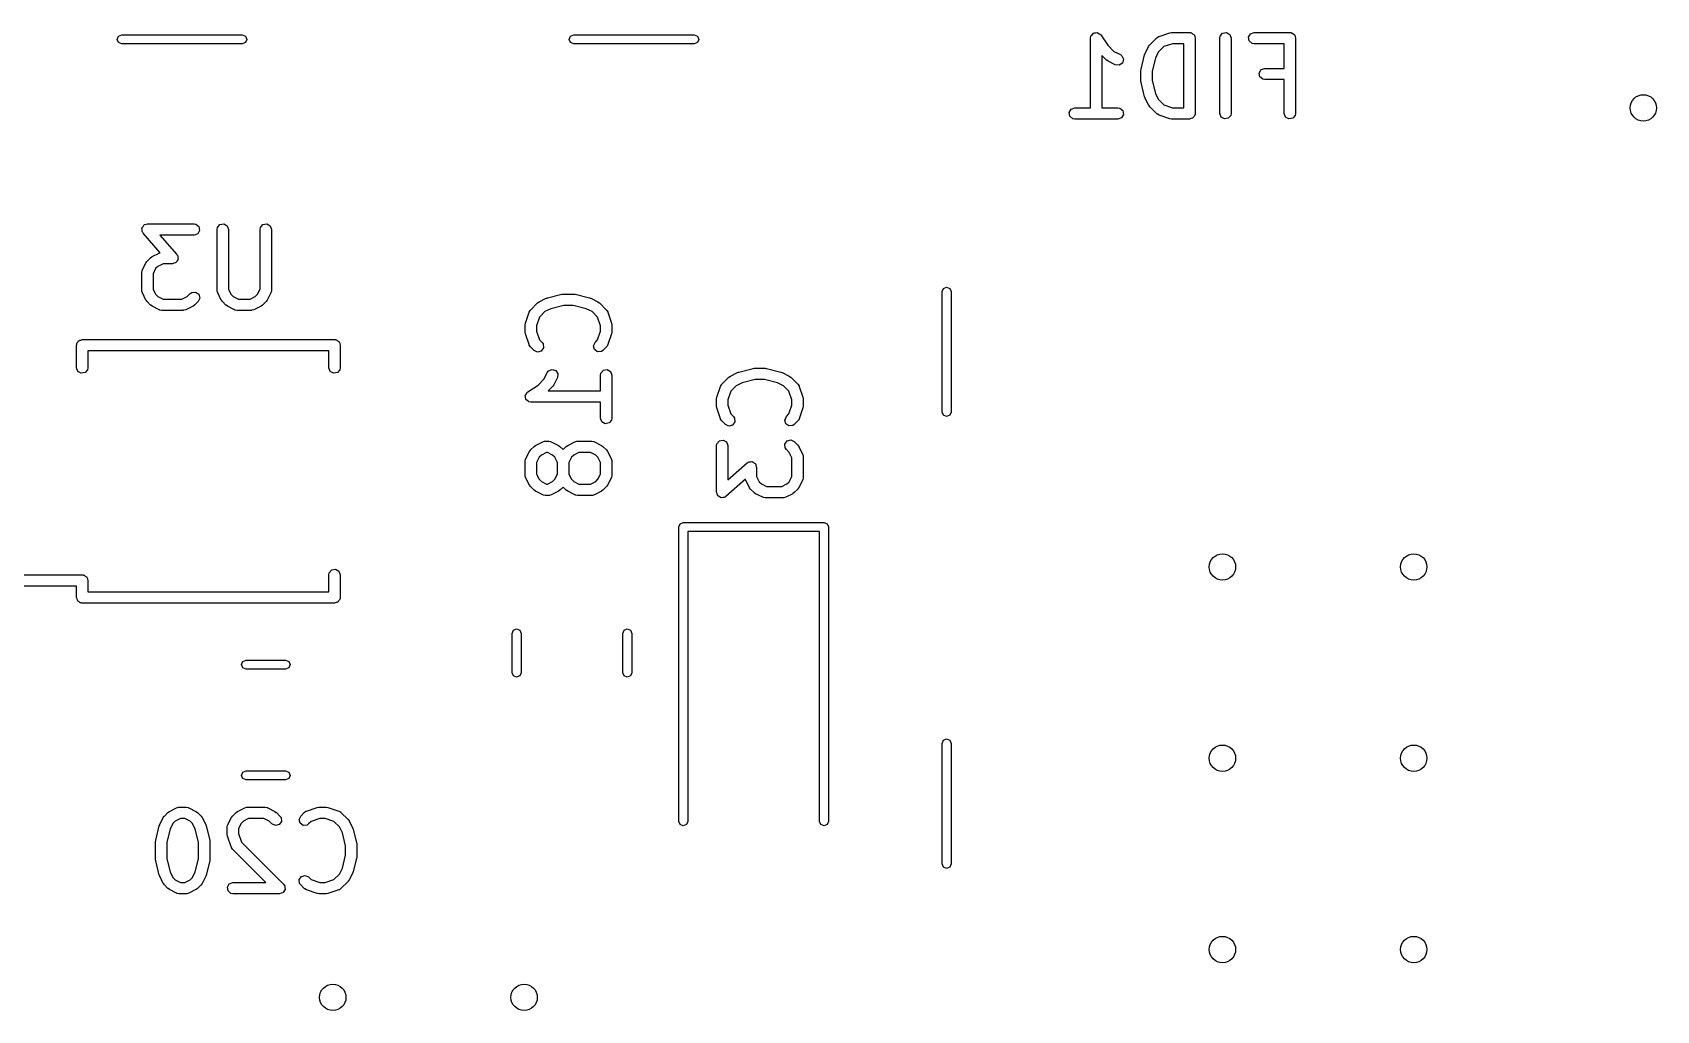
# Model space of a CAD drawing. Extents: x 0.32 to 2.48, y 0.29 to 1.64.
# Drawn here: x 1.558 to 2.407, y 1.128 to 1.639 of the extents above; entities that cross this region are included whole.
import ezdxf

# ---------------------------------------------------------------- set-up
doc = ezdxf.new("R2010")
doc.units = 0
doc.header["$MEASUREMENT"] = 0
doc.layers.add('BLACK', color=7, linetype='CONTINUOUS')

msp = doc.modelspace()

# ---------------------------------------------------------------- linework, layer by layer
at = {"layer": 'BLACK', "linetype": 'CONTINUOUS'}
for p, q in [((2.11142, 1.63777), (2.11204, 1.63836)), ((2.11204, 1.63836), (2.11259, 1.63902)), ((2.11259, 1.63902), (2.11276, 1.63905)), ((2.11276, 1.63905), (2.11288, 1.63917)), ((2.11288, 1.63917), (2.11374, 1.63922)), ((2.11374, 1.63922), (2.11458, 1.63937)), ((2.11458, 1.63937), (2.11473, 1.63929)), ((2.11473, 1.63929), (2.1149, 1.6393)), ((2.1149, 1.6393), (2.11559, 1.63879)), ((2.11559, 1.63879), (2.11633, 1.63836)), ((2.11633, 1.63836), (2.11639, 1.6382)), ((2.14688, 1.63739), (2.1525, 1.63927)), ((2.1525, 1.63927), (2.15338, 1.63939)), ((2.15338, 1.63939), (2.15344, 1.63942)), ((2.15344, 1.63942), (2.16281, 1.63942)), ((2.16281, 1.63942), (2.1632, 1.63935)), ((2.1632, 1.63935), (2.16332, 1.63937)), ((2.16332, 1.63937), (2.16344, 1.63931)), ((2.16344, 1.63931), (2.16382, 1.63924)), ((2.16382, 1.63924), (2.16441, 1.63875)), ((2.16441, 1.63875), (2.16507, 1.63836)), ((2.16507, 1.63836), (2.16517, 1.63811)), ((2.17879, 1.63747), (2.18008, 1.63902)), ((2.18008, 1.63902), (2.18207, 1.63937)), ((2.18207, 1.63937), (2.18382, 1.63836)), ((2.18382, 1.63836), (2.18451, 1.63646)), ((2.19365, 1.63698), (2.19466, 1.63873)), ((2.19466, 1.63873), (2.19656, 1.63942)), ((2.19656, 1.63942), (2.21531, 1.63942)), ((2.21531, 1.63942), (2.21569, 1.63935)), ((2.21569, 1.63935), (2.21582, 1.63937)), ((2.21582, 1.63937), (2.21593, 1.63931)), ((2.21593, 1.63931), (2.21632, 1.63924)), ((2.21632, 1.63924), (2.2169, 1.63875)), ((2.2169, 1.63875), (2.21757, 1.63836)), ((2.21757, 1.63836), (2.21766, 1.63811)), ((1.60236, 1.63583), (1.60305, 1.6375)), ((1.60305, 1.63416), (1.60236, 1.63583)), ((1.60305, 1.6375), (1.60472, 1.63819)), ((1.60472, 1.63346), (1.60305, 1.63416)), ((1.60472, 1.63819), (1.66772, 1.63819)), ((1.66772, 1.63346), (1.60472, 1.63346)), ((1.66772, 1.63819), (1.66939, 1.6375)), ((1.66939, 1.63416), (1.66772, 1.63346)), ((1.66939, 1.6375), (1.67008, 1.63583)), ((1.67008, 1.63583), (1.66939, 1.63416)), ((1.83858, 1.63583), (1.83927, 1.6375)), ((1.83927, 1.63416), (1.83858, 1.63583)), ((1.83927, 1.6375), (1.84094, 1.63819)), ((1.84094, 1.63346), (1.83927, 1.63416)), ((1.84094, 1.63819), (1.90394, 1.63819)), ((1.90394, 1.63346), (1.84094, 1.63346)), ((1.90394, 1.63819), (1.90561, 1.6375)), ((1.90561, 1.63416), (1.90394, 1.63346)), ((1.90561, 1.6375), (1.9063, 1.63583)), ((1.9063, 1.63583), (1.90561, 1.63416)), ((2.11112, 1.63646), (2.11129, 1.63747)), ((2.11112, 1.60005), (2.11112, 1.63646)), ((2.11129, 1.63747), (2.1114, 1.6376)), ((2.1114, 1.6376), (2.11142, 1.63777)), ((2.11639, 1.6382), (2.11653, 1.6381)), ((2.11653, 1.6381), (2.12011, 1.63272)), ((2.12011, 1.63272), (2.12332, 1.62952)), ((2.13955, 1.62841), (2.14142, 1.63216)), ((2.14142, 1.63216), (2.14195, 1.63287)), ((2.14195, 1.63287), (2.14198, 1.63293)), ((2.14198, 1.63293), (2.14573, 1.63668)), ((2.14573, 1.63668), (2.14657, 1.63727)), ((2.14941, 1.63201), (2.14649, 1.62909)), ((2.14657, 1.63727), (2.14674, 1.63728)), ((2.14674, 1.63728), (2.14688, 1.63739)), ((2.15392, 1.63351), (2.14941, 1.63201)), ((2.15986, 1.63351), (2.15392, 1.63351)), ((2.15986, 1.60005), (2.15986, 1.63351)), ((2.16517, 1.63811), (2.16537, 1.63794)), ((2.16537, 1.63794), (2.1655, 1.63718)), ((2.1655, 1.63718), (2.16576, 1.63646)), ((2.16576, 1.63646), (2.16576, 1.59709)), ((2.17861, 1.63646), (2.17879, 1.63747)), ((2.17861, 1.59709), (2.17861, 1.63646)), ((2.18451, 1.63646), (2.18451, 1.59709)), ((2.194, 1.63499), (2.19365, 1.63698)), ((2.19555, 1.63369), (2.194, 1.63499)), ((2.19656, 1.63351), (2.19555, 1.63369)), ((2.21235, 1.63351), (2.19656, 1.63351)), ((2.21235, 1.62067), (2.21235, 1.63351)), ((2.21766, 1.63811), (2.21786, 1.63794)), ((2.21786, 1.63794), (2.218, 1.63718)), ((2.218, 1.63718), (2.21826, 1.63646)), ((2.21826, 1.63646), (2.21826, 1.59709)), ((2.11948, 1.625), (2.11702, 1.62746)), ((2.11702, 1.62746), (2.11702, 1.60005)), ((2.11954, 1.62497), (2.11948, 1.625)), ((2.12025, 1.62445), (2.11954, 1.62497)), ((2.124, 1.62257), (2.12025, 1.62445)), ((2.12332, 1.62952), (2.12664, 1.62786)), ((2.126, 1.62234), (2.124, 1.62257)), ((2.12769, 1.62346), (2.126, 1.62234)), ((2.12664, 1.62786), (2.12746, 1.62725)), ((2.12746, 1.62725), (2.12826, 1.62539)), ((2.12826, 1.62539), (2.12769, 1.62346)), ((2.13745, 1.62031), (2.13933, 1.62781)), ((2.13933, 1.62781), (2.13953, 1.62827)), ((2.13953, 1.62827), (2.13955, 1.62841)), ((2.14498, 1.62606), (2.14327, 1.61923)), ((2.14649, 1.62909), (2.14498, 1.62606)), ((2.13736, 1.61959), (2.13746, 1.62017)), ((2.13736, 1.61397), (2.13736, 1.61959)), ((2.13741, 1.61384), (2.13736, 1.61397)), ((2.13745, 1.61325), (2.13741, 1.61384)), ((2.13746, 1.62017), (2.13745, 1.62031)), ((2.13933, 1.60575), (2.13745, 1.61325)), ((2.14327, 1.61923), (2.14327, 1.61433)), ((2.14327, 1.61433), (2.14498, 1.6075)), ((2.19927, 1.61823), (2.20028, 1.61998)), ((2.19963, 1.61624), (2.19927, 1.61823)), ((2.20117, 1.61494), (2.19963, 1.61624)), ((2.20028, 1.61998), (2.20218, 1.62067)), ((2.20218, 1.61476), (2.20117, 1.61494)), ((2.20218, 1.62067), (2.21235, 1.62067)), ((2.21235, 1.61476), (2.20218, 1.61476)), ((2.21235, 1.59709), (2.21235, 1.61476)), ((2.1394, 1.60564), (2.13933, 1.60575)), ((2.13955, 1.60515), (2.1394, 1.60564)), ((2.14142, 1.6014), (2.13955, 1.60515)), ((2.14498, 1.6075), (2.14649, 1.60447)), ((2.14649, 1.60447), (2.14941, 1.60155)), ((2.09991, 1.59761), (2.10092, 1.59936)), ((2.10026, 1.59562), (2.09991, 1.59761)), ((2.10092, 1.59936), (2.10282, 1.60005)), ((2.10282, 1.60005), (2.11112, 1.60005)), ((2.11702, 1.60005), (2.12532, 1.60005)), ((2.12532, 1.60005), (2.12633, 1.59987)), ((2.12633, 1.59987), (2.12787, 1.59857)), ((2.12822, 1.59658), (2.12721, 1.59483)), ((2.12787, 1.59857), (2.12822, 1.59658)), ((2.14147, 1.60135), (2.14142, 1.6014)), ((2.14198, 1.60063), (2.14147, 1.60135)), ((2.14573, 1.59688), (2.14198, 1.60063)), ((2.14589, 1.59681), (2.14573, 1.59688)), ((2.14598, 1.59666), (2.14589, 1.59681)), ((2.14688, 1.59617), (2.14598, 1.59666)), ((2.1525, 1.59429), (2.14688, 1.59617)), ((2.14941, 1.60155), (2.15392, 1.60005)), ((2.15392, 1.60005), (2.15986, 1.60005)), ((2.16559, 1.59608), (2.16509, 1.5955)), ((2.16565, 1.59647), (2.16559, 1.59608)), ((2.16572, 1.59658), (2.16565, 1.59647)), ((2.16576, 1.59709), (2.1657, 1.59671)), ((2.1657, 1.59671), (2.16572, 1.59658)), ((2.1793, 1.5952), (2.17861, 1.59709)), ((2.18433, 1.59608), (2.18304, 1.59454)), ((2.18451, 1.59709), (2.18433, 1.59608)), ((2.21304, 1.5952), (2.21235, 1.59709)), ((2.21808, 1.59608), (2.21678, 1.59454)), ((2.21826, 1.59709), (2.21808, 1.59608)), ((2.10181, 1.59432), (2.10026, 1.59562)), ((2.10282, 1.59414), (2.10181, 1.59432)), ((2.12532, 1.59414), (2.10282, 1.59414)), ((2.12721, 1.59483), (2.12532, 1.59414)), ((2.15257, 1.59429), (2.1525, 1.59429)), ((2.15344, 1.59414), (2.15257, 1.59429)), ((2.16281, 1.59414), (2.15344, 1.59414)), ((2.16353, 1.5944), (2.16281, 1.59414)), ((2.16429, 1.59454), (2.16353, 1.5944)), ((2.16446, 1.59474), (2.16429, 1.59454)), ((2.16471, 1.59483), (2.16446, 1.59474)), ((2.16509, 1.5955), (2.16471, 1.59483)), ((2.18105, 1.59419), (2.1793, 1.5952)), ((2.18304, 1.59454), (2.18105, 1.59419)), ((2.21479, 1.59419), (2.21304, 1.5952)), ((2.21678, 1.59454), (2.21479, 1.59419)), ((1.61522, 1.53698), (1.61534, 1.53718)), ((1.61536, 1.53619), (1.61522, 1.53698)), ((1.61533, 1.53742), (1.61583, 1.53804)), ((1.61534, 1.53718), (1.61533, 1.53742)), ((1.61583, 1.53804), (1.61623, 1.53873)), ((1.61623, 1.53873), (1.61645, 1.53881)), ((1.61645, 1.53881), (1.6166, 1.53899)), ((1.6166, 1.53899), (1.61738, 1.53914)), ((1.61738, 1.53914), (1.61813, 1.53942)), ((1.61813, 1.53942), (1.6425, 1.53942)), ((1.6425, 1.53942), (1.64351, 1.53924)), ((1.64351, 1.53924), (1.64506, 1.53794)), ((1.64506, 1.53794), (1.64541, 1.53595)), ((1.65455, 1.53646), (1.65472, 1.53747)), ((1.65455, 1.50459), (1.65455, 1.53646)), ((1.65472, 1.53747), (1.65602, 1.53902)), ((1.65602, 1.53902), (1.65801, 1.53937)), ((1.65801, 1.53937), (1.65976, 1.53836)), ((1.65976, 1.53836), (1.66045, 1.53646)), ((1.66045, 1.53646), (1.66045, 1.50529)), ((1.67704, 1.53646), (1.67722, 1.53747)), ((1.67704, 1.50529), (1.67704, 1.53646)), ((1.67722, 1.53747), (1.67852, 1.53902)), ((1.67852, 1.53902), (1.68051, 1.53937)), ((1.68051, 1.53937), (1.68226, 1.53836)), ((1.68226, 1.53836), (1.68295, 1.53646)), ((1.68295, 1.53646), (1.68295, 1.50459)), ((1.61538, 1.5354), (1.61536, 1.53619)), ((1.61555, 1.53511), (1.61538, 1.5354)), ((1.61557, 1.53499), (1.61555, 1.53511)), ((1.61568, 1.5349), (1.61557, 1.53499)), ((1.61591, 1.53452), (1.61568, 1.5349)), ((1.62487, 1.52427), (1.61591, 1.53452)), ((1.6425, 1.53351), (1.62464, 1.53351)), ((1.62464, 1.53351), (1.63347, 1.52341)), ((1.6444, 1.5342), (1.6425, 1.53351)), ((1.64541, 1.53595), (1.6444, 1.5342)), ((1.61736, 1.51904), (1.61789, 1.51975)), ((1.61789, 1.51975), (1.61792, 1.5198)), ((1.61792, 1.5198), (1.61979, 1.52168)), ((1.61979, 1.52168), (1.62051, 1.52219)), ((1.62051, 1.52219), (1.62056, 1.52223)), ((1.62056, 1.52223), (1.62431, 1.52411)), ((1.62431, 1.52411), (1.62487, 1.52427)), ((1.63355, 1.51989), (1.63315, 1.5192)), ((1.63347, 1.52341), (1.6337, 1.52303)), ((1.63405, 1.52051), (1.63355, 1.51989)), ((1.6337, 1.52303), (1.63381, 1.52294)), ((1.63381, 1.52294), (1.63383, 1.52282)), ((1.63383, 1.52282), (1.63401, 1.52253)), ((1.63401, 1.52253), (1.63402, 1.52174)), ((1.63402, 1.52174), (1.63416, 1.52095)), ((1.63416, 1.52095), (1.63404, 1.52075)), ((1.63404, 1.52075), (1.63405, 1.52051)), ((1.61518, 1.51397), (1.61535, 1.51498)), ((1.61518, 1.50459), (1.61518, 1.51397)), ((1.61535, 1.51498), (1.61547, 1.51511)), ((1.61547, 1.51511), (1.61549, 1.51529)), ((1.61549, 1.51529), (1.61736, 1.51904)), ((1.62243, 1.51597), (1.62108, 1.51327)), ((1.62108, 1.51327), (1.62108, 1.50529)), ((1.62363, 1.51716), (1.62243, 1.51597)), ((1.62633, 1.51851), (1.62363, 1.51716)), ((1.63125, 1.51851), (1.62633, 1.51851)), ((1.632, 1.51879), (1.63125, 1.51851)), ((1.63278, 1.51894), (1.632, 1.51879)), ((1.63293, 1.51912), (1.63278, 1.51894)), ((1.63315, 1.5192), (1.63293, 1.51912)), ((1.61524, 1.50443), (1.61518, 1.50459)), ((1.6152, 1.50426), (1.61524, 1.50443)), ((1.61549, 1.50327), (1.6152, 1.50426)), ((1.61736, 1.49952), (1.61549, 1.50327)), ((1.62108, 1.50529), (1.62243, 1.50259)), ((1.62243, 1.50259), (1.62363, 1.5014)), ((1.63888, 1.5014), (1.64041, 1.50293)), ((1.64041, 1.50293), (1.64125, 1.50352)), ((1.64125, 1.50352), (1.64327, 1.5037)), ((1.64327, 1.5037), (1.64492, 1.50254)), ((1.64492, 1.50254), (1.64544, 1.50059)), ((1.65461, 1.50443), (1.65455, 1.50459)), ((1.65457, 1.50426), (1.65461, 1.50443)), ((1.65486, 1.50327), (1.65457, 1.50426)), ((1.65673, 1.49952), (1.65486, 1.50327)), ((1.66045, 1.50529), (1.6618, 1.50259)), ((1.6618, 1.50259), (1.663, 1.5014)), ((1.6745, 1.5014), (1.67569, 1.50259)), ((1.67569, 1.50259), (1.67704, 1.50529)), ((1.68264, 1.50327), (1.68076, 1.49952)), ((1.68266, 1.50345), (1.68264, 1.50327)), ((1.68277, 1.50358), (1.68266, 1.50345)), ((1.68295, 1.50459), (1.68277, 1.50358)), ((1.82719, 1.50067), (1.83469, 1.50255)), ((1.83469, 1.50255), (1.83528, 1.50259)), ((1.83528, 1.50259), (1.83541, 1.50263)), ((1.83541, 1.50263), (1.84103, 1.50263)), ((1.84103, 1.50263), (1.84161, 1.50253)), ((1.84161, 1.50253), (1.84175, 1.50255)), ((1.84175, 1.50255), (1.84925, 1.50067)), ((2.03346, 1.50394), (2.03416, 1.50561)), ((2.03346, 1.44094), (2.03346, 1.50394)), ((2.03416, 1.50561), (2.03583, 1.5063)), ((2.03583, 1.5063), (2.0375, 1.50561)), ((2.0375, 1.50561), (2.03819, 1.50394)), ((2.03819, 1.50394), (2.03819, 1.44094)), ((1.61741, 1.49948), (1.61736, 1.49952)), ((1.61792, 1.49876), (1.61741, 1.49948)), ((1.61979, 1.49688), (1.61792, 1.49876)), ((1.61985, 1.49685), (1.61979, 1.49688)), ((1.62056, 1.49633), (1.61985, 1.49685)), ((1.62431, 1.49445), (1.62056, 1.49633)), ((1.62363, 1.5014), (1.62633, 1.50005)), ((1.62448, 1.49443), (1.62431, 1.49445)), ((1.62462, 1.49432), (1.62448, 1.49443)), ((1.62563, 1.49414), (1.62462, 1.49432)), ((1.63688, 1.49414), (1.62563, 1.49414)), ((1.62633, 1.50005), (1.63618, 1.50005)), ((1.63618, 1.50005), (1.63888, 1.5014)), ((1.63704, 1.4942), (1.63688, 1.49414)), ((1.63721, 1.49416), (1.63704, 1.4942)), ((1.6382, 1.49445), (1.63721, 1.49416)), ((1.64195, 1.49633), (1.6382, 1.49445)), ((1.64199, 1.49637), (1.64195, 1.49633)), ((1.64271, 1.49688), (1.64199, 1.49637)), ((1.64459, 1.49876), (1.64271, 1.49688)), ((1.64544, 1.50059), (1.64459, 1.49876)), ((1.65678, 1.49948), (1.65673, 1.49952)), ((1.65729, 1.49876), (1.65678, 1.49948)), ((1.65916, 1.49688), (1.65729, 1.49876)), ((1.65922, 1.49685), (1.65916, 1.49688)), ((1.65993, 1.49633), (1.65922, 1.49685)), ((1.66368, 1.49445), (1.65993, 1.49633)), ((1.663, 1.5014), (1.6657, 1.50005)), ((1.66385, 1.49443), (1.66368, 1.49445)), ((1.66399, 1.49432), (1.66385, 1.49443)), ((1.665, 1.49414), (1.66399, 1.49432)), ((1.6725, 1.49414), (1.665, 1.49414)), ((1.6657, 1.50005), (1.6718, 1.50005)), ((1.6718, 1.50005), (1.6745, 1.5014)), ((1.67266, 1.4942), (1.6725, 1.49414)), ((1.67283, 1.49416), (1.67266, 1.4942)), ((1.67382, 1.49445), (1.67283, 1.49416)), ((1.67757, 1.49633), (1.67382, 1.49445)), ((1.67761, 1.49637), (1.67757, 1.49633)), ((1.67833, 1.49688), (1.67761, 1.49637)), ((1.68021, 1.49876), (1.67833, 1.49688)), ((1.68024, 1.49881), (1.68021, 1.49876)), ((1.68076, 1.49952), (1.68024, 1.49881)), ((1.81761, 1.49312), (1.8181, 1.49402)), ((1.8181, 1.49402), (1.81825, 1.49411)), ((1.81825, 1.49411), (1.81832, 1.49427)), ((1.81832, 1.49427), (1.82207, 1.49802)), ((1.82207, 1.49802), (1.8228, 1.49853)), ((1.8228, 1.49853), (1.82284, 1.49857)), ((1.82284, 1.49857), (1.82659, 1.50045)), ((1.82894, 1.49502), (1.82591, 1.49351)), ((1.82659, 1.50045), (1.82708, 1.50059)), ((1.82708, 1.50059), (1.82719, 1.50067)), ((1.83577, 1.49673), (1.82894, 1.49502)), ((1.84067, 1.49673), (1.83577, 1.49673)), ((1.8475, 1.49502), (1.84067, 1.49673)), ((1.85053, 1.49351), (1.8475, 1.49502)), ((1.84925, 1.50067), (1.84971, 1.50046)), ((1.84971, 1.50046), (1.84985, 1.50045)), ((1.84985, 1.50045), (1.8536, 1.49857)), ((1.8536, 1.49857), (1.85431, 1.49805)), ((1.85431, 1.49805), (1.85437, 1.49802)), ((1.85437, 1.49802), (1.85812, 1.49427)), ((1.85812, 1.49427), (1.85871, 1.49343)), ((1.81558, 1.48656), (1.81574, 1.48743)), ((1.81558, 1.48281), (1.81558, 1.48656)), ((1.81573, 1.48749), (1.81761, 1.49312)), ((1.81574, 1.48743), (1.81573, 1.48749)), ((1.82299, 1.49059), (1.82149, 1.48608)), ((1.82149, 1.48608), (1.82149, 1.48329)), ((1.82591, 1.49351), (1.82299, 1.49059)), ((1.85345, 1.49059), (1.85053, 1.49351)), ((1.85495, 1.48608), (1.85345, 1.49059)), ((1.85495, 1.48329), (1.85495, 1.48608)), ((1.85871, 1.49343), (1.85872, 1.49325)), ((1.85872, 1.49325), (1.85883, 1.49312)), ((1.85883, 1.49312), (1.86071, 1.48749)), ((1.86071, 1.48749), (1.86084, 1.48662)), ((1.86084, 1.48662), (1.86086, 1.48656)), ((1.86086, 1.48656), (1.86086, 1.48281)), ((1.58128, 1.47695), (1.58177, 1.47754)), ((1.58177, 1.47754), (1.58216, 1.47821)), ((1.58216, 1.47821), (1.58241, 1.4783)), ((1.58241, 1.4783), (1.58258, 1.4785)), ((1.58258, 1.4785), (1.58333, 1.47864)), ((1.58333, 1.47864), (1.58406, 1.4789)), ((1.58406, 1.4789), (1.71594, 1.4789)), ((1.71594, 1.4789), (1.71633, 1.47883)), ((1.71633, 1.47883), (1.71646, 1.47885)), ((1.71646, 1.47885), (1.71657, 1.47879)), ((1.71657, 1.47879), (1.71695, 1.47872)), ((1.71695, 1.47872), (1.71754, 1.47823)), ((1.71754, 1.47823), (1.71821, 1.47784)), ((1.71821, 1.47784), (1.7183, 1.47759)), ((1.7183, 1.47759), (1.7185, 1.47742)), ((1.7185, 1.47742), (1.71864, 1.47667)), ((1.81561, 1.48275), (1.81558, 1.48281)), ((1.81573, 1.48187), (1.81561, 1.48275)), ((1.81761, 1.47625), (1.81573, 1.48187)), ((1.82149, 1.48329), (1.82299, 1.47878)), ((1.82299, 1.47878), (1.82437, 1.4774)), ((1.82437, 1.4774), (1.82496, 1.47656)), ((1.85122, 1.47557), (1.85207, 1.4774)), ((1.85207, 1.4774), (1.85345, 1.47878)), ((1.85345, 1.47878), (1.85495, 1.48329)), ((1.86071, 1.48187), (1.85883, 1.47625)), ((1.86086, 1.48281), (1.86071, 1.48194)), ((1.86071, 1.48194), (1.86071, 1.48187)), ((1.5811, 1.47594), (1.58117, 1.47633)), ((1.5811, 1.46413), (1.5811, 1.47594)), ((1.58115, 1.47646), (1.58121, 1.47657)), ((1.58117, 1.47633), (1.58115, 1.47646)), ((1.58121, 1.47657), (1.58128, 1.47695)), ((1.71299, 1.47299), (1.58701, 1.47299)), ((1.58701, 1.47299), (1.58701, 1.46413)), ((1.71299, 1.46413), (1.71299, 1.47299)), ((1.71864, 1.47667), (1.7189, 1.47594)), ((1.7189, 1.47594), (1.7189, 1.46413)), ((1.81772, 1.47611), (1.81761, 1.47625)), ((1.81773, 1.47594), (1.81772, 1.47611)), ((1.81832, 1.4751), (1.81773, 1.47594)), ((1.8202, 1.47322), (1.81832, 1.4751)), ((1.82203, 1.47237), (1.8202, 1.47322)), ((1.82398, 1.47289), (1.82203, 1.47237)), ((1.82514, 1.47455), (1.82398, 1.47289)), ((1.82496, 1.47656), (1.82514, 1.47455)), ((1.85174, 1.47362), (1.85122, 1.47557)), ((1.85339, 1.47246), (1.85174, 1.47362)), ((1.8554, 1.47263), (1.85339, 1.47246)), ((1.85624, 1.47322), (1.8554, 1.47263)), ((1.85812, 1.4751), (1.85624, 1.47322)), ((1.85819, 1.47526), (1.85812, 1.4751)), ((1.85834, 1.47535), (1.85819, 1.47526)), ((1.85883, 1.47625), (1.85834, 1.47535)), ((1.58179, 1.46224), (1.5811, 1.46413)), ((1.58354, 1.46123), (1.58179, 1.46224)), ((1.58553, 1.46158), (1.58354, 1.46123)), ((1.58683, 1.46312), (1.58553, 1.46158)), ((1.58701, 1.46413), (1.58683, 1.46312)), ((1.71368, 1.46224), (1.71299, 1.46413)), ((1.71543, 1.46123), (1.71368, 1.46224)), ((1.71742, 1.46158), (1.71543, 1.46123)), ((1.71872, 1.46312), (1.71742, 1.46158)), ((1.7189, 1.46413), (1.71872, 1.46312)), ((1.82548, 1.45831), (1.82714, 1.46163)), ((1.82714, 1.46163), (1.82775, 1.46246)), ((1.82775, 1.46246), (1.82961, 1.46326)), ((1.82961, 1.46326), (1.83154, 1.46268)), ((1.83154, 1.46268), (1.83266, 1.461)), ((1.83266, 1.461), (1.83243, 1.45899)), ((1.85495, 1.46031), (1.85513, 1.46132)), ((1.85495, 1.45202), (1.85495, 1.46031)), ((1.85513, 1.46132), (1.85643, 1.46287)), ((1.85643, 1.46287), (1.85842, 1.46322)), ((1.85842, 1.46322), (1.86017, 1.46221)), ((1.86017, 1.46221), (1.86086, 1.46031)), ((1.86086, 1.46031), (1.86086, 1.43781)), ((1.92284, 1.45983), (1.92659, 1.4617)), ((1.92659, 1.4617), (1.92708, 1.46185)), ((1.92708, 1.46185), (1.92719, 1.46192)), ((1.92719, 1.46192), (1.93469, 1.4638)), ((1.93469, 1.4638), (1.93528, 1.46384)), ((1.93528, 1.46384), (1.93541, 1.46389)), ((1.93541, 1.46389), (1.94103, 1.46389)), ((1.94103, 1.46389), (1.94161, 1.46378)), ((1.94161, 1.46378), (1.94175, 1.4638)), ((1.94175, 1.4638), (1.94925, 1.46192)), ((1.94925, 1.46192), (1.94971, 1.46172)), ((1.94971, 1.46172), (1.94985, 1.4617)), ((1.94985, 1.4617), (1.9536, 1.45983)), ((1.8169, 1.45152), (1.82228, 1.45511)), ((1.82228, 1.45511), (1.82548, 1.45831)), ((1.83, 1.45447), (1.82754, 1.45202)), ((1.82754, 1.45202), (1.85495, 1.45202)), ((1.83003, 1.45453), (1.83, 1.45447)), ((1.83055, 1.45524), (1.83003, 1.45453)), ((1.83243, 1.45899), (1.83055, 1.45524)), ((1.91573, 1.44874), (1.91761, 1.45437)), ((1.91761, 1.45437), (1.9181, 1.45527)), ((1.9181, 1.45527), (1.91825, 1.45536)), ((1.91825, 1.45536), (1.91832, 1.45552)), ((1.91832, 1.45552), (1.92207, 1.45927)), ((1.92299, 1.45184), (1.92149, 1.44733)), ((1.92207, 1.45927), (1.9228, 1.45978)), ((1.9228, 1.45978), (1.92284, 1.45983)), ((1.92591, 1.45476), (1.92299, 1.45184)), ((1.92894, 1.45627), (1.92591, 1.45476)), ((1.93577, 1.45798), (1.92894, 1.45627)), ((1.94067, 1.45798), (1.93577, 1.45798)), ((1.9475, 1.45627), (1.94067, 1.45798)), ((1.95053, 1.45476), (1.9475, 1.45627)), ((1.95345, 1.45184), (1.95053, 1.45476)), ((1.95495, 1.44733), (1.95345, 1.45184)), ((1.9536, 1.45983), (1.95431, 1.4593)), ((1.95431, 1.4593), (1.95437, 1.45927)), ((1.95437, 1.45927), (1.95812, 1.45552)), ((1.95812, 1.45552), (1.95871, 1.45468)), ((1.95871, 1.45468), (1.95872, 1.45451)), ((1.95872, 1.45451), (1.95883, 1.45437)), ((1.95883, 1.45437), (1.96071, 1.44874)), ((1.81563, 1.44958), (1.81571, 1.44972)), ((1.81578, 1.44873), (1.81563, 1.44958)), ((1.8157, 1.44989), (1.81621, 1.45058)), ((1.81571, 1.44972), (1.8157, 1.44989)), ((1.81583, 1.44788), (1.81578, 1.44873)), ((1.81595, 1.44775), (1.81583, 1.44788)), ((1.81598, 1.44759), (1.81595, 1.44775)), ((1.81664, 1.44704), (1.81598, 1.44759)), ((1.81621, 1.45058), (1.81664, 1.45132)), ((1.81664, 1.45132), (1.8168, 1.45138)), ((1.81723, 1.44642), (1.81664, 1.44704)), ((1.8168, 1.45138), (1.8169, 1.45152)), ((1.8174, 1.4464), (1.81723, 1.44642)), ((1.81753, 1.44629), (1.8174, 1.4464)), ((1.81854, 1.44611), (1.81753, 1.44629)), ((1.85495, 1.44611), (1.81854, 1.44611)), ((1.85495, 1.43781), (1.85495, 1.44611)), ((1.91558, 1.44781), (1.91574, 1.44868)), ((1.91558, 1.44406), (1.91558, 1.44781)), ((1.91561, 1.444), (1.91558, 1.44406)), ((1.91573, 1.44313), (1.91561, 1.444)), ((1.91574, 1.44868), (1.91573, 1.44874)), ((1.91761, 1.4375), (1.91573, 1.44313)), ((1.92149, 1.44733), (1.92149, 1.44454)), ((1.92149, 1.44454), (1.92299, 1.44003)), ((1.95345, 1.44003), (1.95495, 1.44454)), ((1.95495, 1.44454), (1.95495, 1.44733)), ((1.96071, 1.44313), (1.95883, 1.4375)), ((1.96071, 1.44874), (1.96084, 1.44787)), ((1.96086, 1.44406), (1.96071, 1.44319)), ((1.96071, 1.44319), (1.96071, 1.44313)), ((1.96084, 1.44787), (1.96086, 1.44781)), ((1.96086, 1.44781), (1.96086, 1.44406)), ((1.85564, 1.43592), (1.85495, 1.43781)), ((1.85739, 1.43491), (1.85564, 1.43592)), ((1.85938, 1.43526), (1.85739, 1.43491)), ((1.86068, 1.4368), (1.85938, 1.43526)), ((1.86086, 1.43781), (1.86068, 1.4368)), ((1.91772, 1.43736), (1.91761, 1.4375)), ((1.91773, 1.43719), (1.91772, 1.43736)), ((1.91832, 1.43635), (1.91773, 1.43719)), ((1.9202, 1.43447), (1.91832, 1.43635)), ((1.92299, 1.44003), (1.92437, 1.43865)), ((1.92514, 1.4358), (1.92398, 1.43414)), ((1.92437, 1.43865), (1.92496, 1.43781)), ((1.92496, 1.43781), (1.92514, 1.4358)), ((1.95122, 1.43682), (1.95207, 1.43865)), ((1.95174, 1.43487), (1.95122, 1.43682)), ((1.95339, 1.43371), (1.95174, 1.43487)), ((1.95207, 1.43865), (1.95345, 1.44003)), ((1.95812, 1.43635), (1.95624, 1.43447)), ((1.95819, 1.43651), (1.95812, 1.43635)), ((1.95834, 1.4366), (1.95819, 1.43651)), ((1.95883, 1.4375), (1.95834, 1.4366)), ((2.03416, 1.43927), (2.03346, 1.44094)), ((2.03583, 1.43858), (2.03416, 1.43927)), ((2.0375, 1.43927), (2.03583, 1.43858)), ((2.03819, 1.44094), (2.0375, 1.43927)), ((1.91706, 1.426), (1.91905, 1.42635)), ((1.91905, 1.42635), (1.9208, 1.42534)), ((1.92203, 1.43362), (1.9202, 1.43447)), ((1.92398, 1.43414), (1.92203, 1.43362)), ((1.95246, 1.42586), (1.95441, 1.42638)), ((1.9554, 1.43389), (1.95339, 1.43371)), ((1.95441, 1.42638), (1.95624, 1.42553)), ((1.95624, 1.43447), (1.9554, 1.43389)), ((1.8159, 1.41664), (1.81777, 1.42039)), ((1.81777, 1.42039), (1.8183, 1.4211)), ((1.8183, 1.4211), (1.81832, 1.42115)), ((1.81832, 1.42115), (1.8202, 1.42303)), ((1.8202, 1.42303), (1.82092, 1.42354)), ((1.82092, 1.42354), (1.82097, 1.42358)), ((1.82097, 1.42358), (1.82471, 1.42546)), ((1.82403, 1.41851), (1.82284, 1.41732)), ((1.82673, 1.41986), (1.82403, 1.41851)), ((1.82471, 1.42546), (1.8257, 1.42575)), ((1.8257, 1.42575), (1.82587, 1.42571)), ((1.82587, 1.42571), (1.82604, 1.42577)), ((1.82604, 1.42577), (1.82791, 1.42577)), ((1.82721, 1.41986), (1.82673, 1.41986)), ((1.82991, 1.41851), (1.82721, 1.41986)), ((1.82791, 1.42577), (1.82892, 1.42559)), ((1.82892, 1.42559), (1.82906, 1.42548)), ((1.82906, 1.42548), (1.82923, 1.42546)), ((1.82923, 1.42546), (1.83298, 1.42358)), ((1.83111, 1.41732), (1.82991, 1.41851)), ((1.83298, 1.42358), (1.83369, 1.42306)), ((1.83369, 1.42306), (1.83375, 1.42303)), ((1.83375, 1.42303), (1.83541, 1.42137)), ((1.83541, 1.42137), (1.83707, 1.42303)), ((1.83707, 1.42303), (1.83779, 1.42354)), ((1.83779, 1.42354), (1.83784, 1.42358)), ((1.83784, 1.42358), (1.84159, 1.42546)), ((1.84091, 1.41851), (1.83971, 1.41732)), ((1.84361, 1.41986), (1.84091, 1.41851)), ((1.84159, 1.42546), (1.84257, 1.42575)), ((1.84257, 1.42575), (1.84274, 1.42571)), ((1.84274, 1.42571), (1.84291, 1.42577)), ((1.84291, 1.42577), (1.85041, 1.42577)), ((1.84971, 1.41986), (1.84361, 1.41986)), ((1.85241, 1.41851), (1.84971, 1.41986)), ((1.85041, 1.42577), (1.85142, 1.42559)), ((1.85142, 1.42559), (1.85155, 1.42548)), ((1.85155, 1.42548), (1.85173, 1.42546)), ((1.85173, 1.42546), (1.85548, 1.42358)), ((1.8536, 1.41732), (1.85241, 1.41851)), ((1.85548, 1.42358), (1.85619, 1.42306)), ((1.85619, 1.42306), (1.85624, 1.42303)), ((1.85624, 1.42303), (1.85812, 1.42115)), ((1.85812, 1.42115), (1.85863, 1.42043)), ((1.85863, 1.42043), (1.85867, 1.42039)), ((1.85867, 1.42039), (1.86055, 1.41664)), ((1.91558, 1.42344), (1.91576, 1.42445)), ((1.91558, 1.39907), (1.91558, 1.42344)), ((1.91576, 1.42445), (1.91706, 1.426)), ((1.9208, 1.42534), (1.92149, 1.42344)), ((1.92149, 1.42344), (1.92149, 1.40557)), ((1.9513, 1.4242), (1.95246, 1.42586)), ((1.95148, 1.42219), (1.9513, 1.4242)), ((1.95207, 1.42135), (1.95148, 1.42219)), ((1.9536, 1.41981), (1.95207, 1.42135)), ((1.95495, 1.41712), (1.9536, 1.41981)), ((1.95624, 1.42553), (1.95812, 1.42365)), ((1.95812, 1.42365), (1.95863, 1.42293)), ((1.95863, 1.42293), (1.95867, 1.42288)), ((1.95867, 1.42288), (1.96055, 1.41913)), ((1.96055, 1.41913), (1.96084, 1.41815)), ((1.96084, 1.41815), (1.9608, 1.41798)), ((1.9608, 1.41798), (1.96086, 1.41781)), ((1.96086, 1.41781), (1.96086, 1.40657)), ((1.81558, 1.41532), (1.81576, 1.41633)), ((1.81558, 1.40782), (1.81558, 1.41532)), ((1.81576, 1.41633), (1.81587, 1.41646)), ((1.81587, 1.41646), (1.8159, 1.41664)), ((1.82284, 1.41732), (1.82149, 1.41462)), ((1.82149, 1.41462), (1.82149, 1.40851)), ((1.83246, 1.41462), (1.83111, 1.41732)), ((1.83246, 1.40851), (1.83246, 1.41462)), ((1.83971, 1.41732), (1.83836, 1.41462)), ((1.83836, 1.41462), (1.83836, 1.40851)), ((1.85495, 1.41462), (1.8536, 1.41732)), ((1.85495, 1.40851), (1.85495, 1.41462)), ((1.86055, 1.41664), (1.86084, 1.41565)), ((1.86084, 1.41565), (1.8608, 1.41548)), ((1.8608, 1.41548), (1.86086, 1.41532)), ((1.86086, 1.41532), (1.86086, 1.40782)), ((1.92149, 1.40557), (1.93159, 1.41441)), ((1.93159, 1.41441), (1.93197, 1.41464)), ((1.93197, 1.41464), (1.93206, 1.41475)), ((1.93206, 1.41475), (1.93218, 1.41477)), ((1.93218, 1.41477), (1.93247, 1.41494)), ((1.93247, 1.41494), (1.93326, 1.41496)), ((1.93326, 1.41496), (1.93405, 1.4151)), ((1.93405, 1.4151), (1.93425, 1.41498)), ((1.93425, 1.41498), (1.93449, 1.41498)), ((1.93449, 1.41498), (1.93511, 1.41449)), ((1.93511, 1.41449), (1.9358, 1.41409)), ((1.9358, 1.41409), (1.93588, 1.41387)), ((1.93588, 1.41387), (1.93606, 1.41372)), ((1.93606, 1.41372), (1.93621, 1.41294)), ((1.93621, 1.41294), (1.93649, 1.41219)), ((1.93649, 1.41219), (1.93649, 1.40726)), ((1.95495, 1.40726), (1.95495, 1.41712)), ((1.81564, 1.40765), (1.81558, 1.40782)), ((1.8156, 1.40748), (1.81564, 1.40765)), ((1.8159, 1.4065), (1.8156, 1.40748)), ((1.81777, 1.40275), (1.8159, 1.4065)), ((1.81782, 1.4027), (1.81777, 1.40275)), ((1.81832, 1.40198), (1.81782, 1.4027)), ((1.8202, 1.40011), (1.81832, 1.40198)), ((1.82149, 1.40851), (1.82284, 1.40582)), ((1.82284, 1.40582), (1.82403, 1.40462)), ((1.82403, 1.40462), (1.82673, 1.40327)), ((1.82673, 1.40327), (1.82721, 1.40327)), ((1.82721, 1.40327), (1.82991, 1.40462)), ((1.82991, 1.40462), (1.83111, 1.40582)), ((1.83111, 1.40582), (1.83246, 1.40851)), ((1.83541, 1.40177), (1.83375, 1.40011)), ((1.83707, 1.40011), (1.83541, 1.40177)), ((1.83836, 1.40851), (1.83971, 1.40582)), ((1.83971, 1.40582), (1.84091, 1.40462)), ((1.84091, 1.40462), (1.84361, 1.40327)), ((1.84361, 1.40327), (1.84971, 1.40327)), ((1.84971, 1.40327), (1.85241, 1.40462)), ((1.85241, 1.40462), (1.8536, 1.40582)), ((1.8536, 1.40582), (1.85495, 1.40851)), ((1.85812, 1.40198), (1.85624, 1.40011)), ((1.85815, 1.40204), (1.85812, 1.40198)), ((1.85867, 1.40275), (1.85815, 1.40204)), ((1.86055, 1.4065), (1.85867, 1.40275)), ((1.86057, 1.40667), (1.86055, 1.4065)), ((1.86068, 1.40681), (1.86057, 1.40667)), ((1.86086, 1.40782), (1.86068, 1.40681)), ((1.93073, 1.40581), (1.92048, 1.39684)), ((1.93089, 1.40524), (1.93073, 1.40581)), ((1.93277, 1.4015), (1.93089, 1.40524)), ((1.93281, 1.40145), (1.93277, 1.4015)), ((1.93332, 1.40073), (1.93281, 1.40145)), ((1.9352, 1.39885), (1.93332, 1.40073)), ((1.93649, 1.40726), (1.93784, 1.40457)), ((1.93784, 1.40457), (1.93903, 1.40337)), ((1.93903, 1.40337), (1.94173, 1.40202)), ((1.94173, 1.40202), (1.94971, 1.40202)), ((1.94971, 1.40202), (1.95241, 1.40337)), ((1.95241, 1.40337), (1.9536, 1.40457)), ((1.9536, 1.40457), (1.95495, 1.40726)), ((1.95812, 1.40073), (1.95624, 1.39885)), ((1.95815, 1.40079), (1.95812, 1.40073)), ((1.95867, 1.4015), (1.95815, 1.40079)), ((1.96055, 1.40524), (1.95867, 1.4015)), ((1.96057, 1.40542), (1.96055, 1.40524)), ((1.96068, 1.40556), (1.96057, 1.40542)), ((1.96086, 1.40657), (1.96068, 1.40556)), ((1.82026, 1.40008), (1.8202, 1.40011)), ((1.82097, 1.39955), (1.82026, 1.40008)), ((1.82471, 1.39768), (1.82097, 1.39955)), ((1.82489, 1.39766), (1.82471, 1.39768)), ((1.82503, 1.39754), (1.82489, 1.39766)), ((1.82604, 1.39737), (1.82503, 1.39754)), ((1.82791, 1.39737), (1.82604, 1.39737)), ((1.82808, 1.39743), (1.82791, 1.39737)), ((1.82825, 1.39739), (1.82808, 1.39743)), ((1.82923, 1.39768), (1.82825, 1.39739)), ((1.83298, 1.39955), (1.82923, 1.39768)), ((1.83302, 1.3996), (1.83298, 1.39955)), ((1.83375, 1.40011), (1.83302, 1.3996)), ((1.83713, 1.40008), (1.83707, 1.40011)), ((1.83784, 1.39955), (1.83713, 1.40008)), ((1.84159, 1.39768), (1.83784, 1.39955)), ((1.84176, 1.39766), (1.84159, 1.39768)), ((1.8419, 1.39754), (1.84176, 1.39766)), ((1.84291, 1.39737), (1.8419, 1.39754)), ((1.85041, 1.39737), (1.84291, 1.39737)), ((1.85057, 1.39743), (1.85041, 1.39737)), ((1.85074, 1.39739), (1.85057, 1.39743)), ((1.85173, 1.39768), (1.85074, 1.39739)), ((1.85548, 1.39955), (1.85173, 1.39768)), ((1.85552, 1.3996), (1.85548, 1.39955)), ((1.85624, 1.40011), (1.85552, 1.3996)), ((1.91586, 1.39832), (1.91558, 1.39907)), ((1.91601, 1.39754), (1.91586, 1.39832)), ((1.91619, 1.39739), (1.91601, 1.39754)), ((1.91627, 1.39717), (1.91619, 1.39739)), ((1.91696, 1.39677), (1.91627, 1.39717)), ((1.91758, 1.39627), (1.91696, 1.39677)), ((1.91782, 1.39628), (1.91758, 1.39627)), ((1.91802, 1.39616), (1.91782, 1.39628)), ((1.91881, 1.3963), (1.91802, 1.39616)), ((1.9196, 1.39631), (1.91881, 1.3963)), ((1.91989, 1.39649), (1.9196, 1.39631)), ((1.92001, 1.39651), (1.91989, 1.39649)), ((1.9201, 1.39661), (1.92001, 1.39651)), ((1.92048, 1.39684), (1.9201, 1.39661)), ((1.93525, 1.39883), (1.9352, 1.39885)), ((1.93596, 1.3983), (1.93525, 1.39883)), ((1.93971, 1.39643), (1.93596, 1.3983)), ((1.93989, 1.39641), (1.93971, 1.39643)), ((1.94002, 1.39629), (1.93989, 1.39641)), ((1.94103, 1.39611), (1.94002, 1.39629)), ((1.95041, 1.39611), (1.94103, 1.39611)), ((1.95057, 1.39617), (1.95041, 1.39611)), ((1.95074, 1.39613), (1.95057, 1.39617)), ((1.95173, 1.39643), (1.95074, 1.39613)), ((1.95548, 1.3983), (1.95173, 1.39643)), ((1.95552, 1.39835), (1.95548, 1.3983)), ((1.95624, 1.39885), (1.95552, 1.39835)), ((1.89583, 1.38094), (1.89652, 1.38262)), ((1.89583, 1.22701), (1.89583, 1.38094)), ((1.89652, 1.38262), (1.89819, 1.38331)), ((1.89819, 1.38331), (1.97181, 1.38331)), ((1.96945, 1.37858), (1.90055, 1.37858)), ((1.90055, 1.37858), (1.90055, 1.22701)), ((1.96945, 1.22701), (1.96945, 1.37858)), ((1.97181, 1.38331), (1.97348, 1.38262)), ((1.97348, 1.38262), (1.97417, 1.38094)), ((1.97417, 1.38094), (1.97417, 1.22701)), ((1.71317, 1.35688), (1.71447, 1.35842)), ((1.71447, 1.35842), (1.71646, 1.35877)), ((1.71646, 1.35877), (1.71821, 1.35776)), ((1.53583, 1.35587), (1.58406, 1.35587)), ((1.5811, 1.34996), (1.53583, 1.34996)), ((1.5811, 1.34406), (1.5811, 1.34996)), ((1.58406, 1.35587), (1.58444, 1.3558)), ((1.58444, 1.3558), (1.58457, 1.35582)), ((1.58457, 1.35582), (1.58468, 1.35576)), ((1.58468, 1.35576), (1.58507, 1.35569)), ((1.58507, 1.35569), (1.58565, 1.35519)), ((1.58565, 1.35519), (1.58632, 1.35481)), ((1.58632, 1.35481), (1.58641, 1.35456)), ((1.58641, 1.35456), (1.58661, 1.35439)), ((1.58661, 1.35439), (1.58675, 1.35363)), ((1.58675, 1.35363), (1.58701, 1.35291)), ((1.58701, 1.35291), (1.58701, 1.34701)), ((1.71299, 1.35587), (1.71317, 1.35688)), ((1.71299, 1.34701), (1.71299, 1.35587)), ((1.71821, 1.35776), (1.7189, 1.35587)), ((1.7189, 1.35587), (1.7189, 1.34406)), ((1.58136, 1.34333), (1.5811, 1.34406)), ((1.5815, 1.34258), (1.58136, 1.34333)), ((1.5817, 1.34241), (1.5815, 1.34258)), ((1.58179, 1.34216), (1.5817, 1.34241)), ((1.58246, 1.34177), (1.58179, 1.34216)), ((1.58305, 1.34128), (1.58246, 1.34177)), ((1.58343, 1.34121), (1.58305, 1.34128)), ((1.58354, 1.34115), (1.58343, 1.34121)), ((1.58701, 1.34701), (1.71299, 1.34701)), ((1.71667, 1.34136), (1.71594, 1.3411)), ((1.71742, 1.3415), (1.71667, 1.34136)), ((1.71759, 1.3417), (1.71742, 1.3415)), ((1.71784, 1.34179), (1.71759, 1.3417)), ((1.71823, 1.34246), (1.71784, 1.34179)), ((1.71872, 1.34305), (1.71823, 1.34246)), ((1.71879, 1.34343), (1.71872, 1.34305)), ((1.71885, 1.34354), (1.71879, 1.34343)), ((1.7189, 1.34406), (1.71883, 1.34367)), ((1.71883, 1.34367), (1.71885, 1.34354)), ((1.58367, 1.34117), (1.58354, 1.34115)), ((1.58406, 1.3411), (1.58367, 1.34117)), ((1.71594, 1.3411), (1.58406, 1.3411)), ((1.8087, 1.32529), (1.80939, 1.32696)), ((1.8087, 1.30471), (1.8087, 1.32529)), ((1.80939, 1.32696), (1.81106, 1.32765)), ((1.81106, 1.32765), (1.81273, 1.32696)), ((1.81273, 1.32696), (1.81343, 1.32529)), ((1.81343, 1.32529), (1.81343, 1.30471)), ((1.86657, 1.32529), (1.86727, 1.32696)), ((1.86657, 1.30471), (1.86657, 1.32529)), ((1.86727, 1.32696), (1.86894, 1.32765)), ((1.86894, 1.32765), (1.87061, 1.32696)), ((1.87061, 1.32696), (1.8713, 1.32529)), ((1.8713, 1.32529), (1.8713, 1.30471)), ((1.66735, 1.30894), (1.66804, 1.31061)), ((1.66804, 1.30727), (1.66735, 1.30894)), ((1.66804, 1.31061), (1.66971, 1.3113)), ((1.66971, 1.30657), (1.66804, 1.30727)), ((1.66971, 1.3113), (1.69029, 1.3113)), ((1.69029, 1.3113), (1.69196, 1.31061)), ((1.69196, 1.30727), (1.69029, 1.30657)), ((1.69196, 1.31061), (1.69265, 1.30894)), ((1.69265, 1.30894), (1.69196, 1.30727)), ((1.69029, 1.30657), (1.66971, 1.30657)), ((1.80939, 1.30304), (1.8087, 1.30471)), ((1.81106, 1.30235), (1.80939, 1.30304)), ((1.81273, 1.30304), (1.81106, 1.30235)), ((1.81343, 1.30471), (1.81273, 1.30304)), ((1.86727, 1.30304), (1.86657, 1.30471)), ((1.86894, 1.30235), (1.86727, 1.30304)), ((1.87061, 1.30304), (1.86894, 1.30235)), ((1.8713, 1.30471), (1.87061, 1.30304)), ((2.03346, 1.26772), (2.03416, 1.26939)), ((2.03346, 1.20472), (2.03346, 1.26772)), ((2.03416, 1.26939), (2.03583, 1.27008)), ((2.03583, 1.27008), (2.0375, 1.26939)), ((2.0375, 1.26939), (2.03819, 1.26772)), ((2.03819, 1.26772), (2.03819, 1.20472)), ((1.66735, 1.25106), (1.66804, 1.25273)), ((1.66804, 1.24939), (1.66735, 1.25106)), ((1.66804, 1.25273), (1.66971, 1.25343)), ((1.66971, 1.2487), (1.66804, 1.24939)), ((1.66971, 1.25343), (1.69029, 1.25343)), ((1.69029, 1.2487), (1.66971, 1.2487)), ((1.69029, 1.25343), (1.69196, 1.25273)), ((1.69196, 1.24939), (1.69029, 1.2487)), ((1.69196, 1.25273), (1.69265, 1.25106)), ((1.69265, 1.25106), (1.69196, 1.24939)), ((1.62698, 1.2298), (1.62886, 1.23168)), ((1.62886, 1.23168), (1.62958, 1.23218)), ((1.62958, 1.23218), (1.62962, 1.23223)), ((1.62962, 1.23223), (1.63337, 1.2341)), ((1.63337, 1.2341), (1.63435, 1.2344)), ((1.63435, 1.2344), (1.63453, 1.23436)), ((1.63453, 1.23436), (1.63469, 1.23442)), ((1.63469, 1.23442), (1.63844, 1.23442)), ((1.63844, 1.23442), (1.63945, 1.23424)), ((1.63945, 1.23424), (1.63959, 1.23413)), ((1.63959, 1.23413), (1.63976, 1.2341)), ((1.63976, 1.2341), (1.64351, 1.23223)), ((1.64351, 1.23223), (1.64422, 1.2317)), ((1.64422, 1.2317), (1.64428, 1.23168)), ((1.64428, 1.23168), (1.64615, 1.2298)), ((1.6626, 1.2298), (1.66448, 1.23168)), ((1.66448, 1.23168), (1.6652, 1.23218)), ((1.6652, 1.23218), (1.66524, 1.23223)), ((1.66524, 1.23223), (1.66899, 1.2341)), ((1.66899, 1.2341), (1.66998, 1.2344)), ((1.66998, 1.2344), (1.67015, 1.23436)), ((1.67015, 1.23436), (1.67031, 1.23442)), ((1.67031, 1.23442), (1.67969, 1.23442)), ((1.67969, 1.23442), (1.6807, 1.23424)), ((1.6807, 1.23424), (1.68083, 1.23413)), ((1.68083, 1.23413), (1.68101, 1.2341)), ((1.68101, 1.2341), (1.68476, 1.23223)), ((1.68476, 1.23223), (1.68547, 1.2317)), ((1.68547, 1.2317), (1.68552, 1.23168)), ((1.68552, 1.23168), (1.6874, 1.2298)), ((1.69822, 1.2298), (1.7001, 1.23168)), ((1.7001, 1.23168), (1.70094, 1.23227)), ((1.70094, 1.23227), (1.70111, 1.23228)), ((1.70111, 1.23228), (1.70125, 1.23239)), ((1.70125, 1.23239), (1.70687, 1.23427)), ((1.70687, 1.23427), (1.70775, 1.23439)), ((1.70775, 1.23439), (1.70781, 1.23442)), ((1.70781, 1.23442), (1.71156, 1.23442)), ((1.71156, 1.23442), (1.71243, 1.23426)), ((1.71243, 1.23426), (1.71249, 1.23427)), ((1.71249, 1.23427), (1.71812, 1.23239)), ((1.71812, 1.23239), (1.71902, 1.2319)), ((1.71902, 1.2319), (1.71911, 1.23175)), ((1.71911, 1.23175), (1.71927, 1.23168)), ((1.71927, 1.23168), (1.72302, 1.22793)), ((1.62245, 1.21718), (1.62433, 1.22468)), ((1.62433, 1.22468), (1.62454, 1.22515)), ((1.62454, 1.22515), (1.62455, 1.22529)), ((1.62455, 1.22529), (1.62643, 1.22903)), ((1.62643, 1.22903), (1.62695, 1.22974)), ((1.62695, 1.22974), (1.62698, 1.2298)), ((1.62998, 1.22293), (1.62827, 1.2161)), ((1.63149, 1.22597), (1.62998, 1.22293)), ((1.63269, 1.22716), (1.63149, 1.22597)), ((1.63539, 1.22851), (1.63269, 1.22716)), ((1.63775, 1.22851), (1.63539, 1.22851)), ((1.64044, 1.22716), (1.63775, 1.22851)), ((1.64164, 1.22597), (1.64044, 1.22716)), ((1.64316, 1.22293), (1.64164, 1.22597)), ((1.64486, 1.2161), (1.64316, 1.22293)), ((1.64615, 1.2298), (1.64666, 1.22908)), ((1.64666, 1.22908), (1.64671, 1.22903)), ((1.64671, 1.22903), (1.64858, 1.22529)), ((1.64858, 1.22529), (1.64873, 1.2248)), ((1.64873, 1.2248), (1.64881, 1.22468)), ((1.64881, 1.22468), (1.65068, 1.21718)), ((1.65986, 1.22396), (1.66004, 1.22497)), ((1.65986, 1.22022), (1.65986, 1.22396)), ((1.66004, 1.22497), (1.66015, 1.22511)), ((1.66015, 1.22511), (1.66017, 1.22529)), ((1.66017, 1.22529), (1.66205, 1.22903)), ((1.66205, 1.22903), (1.66257, 1.22974)), ((1.66257, 1.22974), (1.6626, 1.2298)), ((1.66712, 1.22597), (1.66577, 1.22327)), ((1.66577, 1.22327), (1.66577, 1.22069)), ((1.66831, 1.22716), (1.66712, 1.22597)), ((1.67101, 1.22851), (1.66831, 1.22716)), ((1.67899, 1.22851), (1.67101, 1.22851)), ((1.68169, 1.22716), (1.67899, 1.22851)), ((1.68322, 1.22563), (1.68169, 1.22716)), ((1.68505, 1.22477), (1.68322, 1.22563)), ((1.687, 1.2253), (1.68505, 1.22477)), ((1.68816, 1.22695), (1.687, 1.2253)), ((1.6874, 1.2298), (1.68799, 1.22896)), ((1.68799, 1.22896), (1.68816, 1.22695)), ((1.69737, 1.22797), (1.69822, 1.2298)), ((1.69789, 1.22602), (1.69737, 1.22797)), ((1.69955, 1.22486), (1.69789, 1.22602)), ((1.70156, 1.22504), (1.69955, 1.22486)), ((1.7024, 1.22563), (1.70156, 1.22504)), ((1.70378, 1.22701), (1.7024, 1.22563)), ((1.70829, 1.22851), (1.70378, 1.22701)), ((1.71108, 1.22851), (1.70829, 1.22851)), ((1.71559, 1.22701), (1.71108, 1.22851)), ((1.7185, 1.22409), (1.71559, 1.22701)), ((1.72002, 1.22106), (1.7185, 1.22409)), ((1.72302, 1.22793), (1.72353, 1.2272)), ((1.72353, 1.2272), (1.72357, 1.22716)), ((1.72357, 1.22716), (1.72545, 1.22341)), ((1.72545, 1.22341), (1.72559, 1.22292)), ((1.72559, 1.22292), (1.72567, 1.22281)), ((1.72567, 1.22281), (1.72755, 1.21531)), ((1.89652, 1.22534), (1.89583, 1.22701)), ((1.89819, 1.22465), (1.89652, 1.22534)), ((1.89986, 1.22534), (1.89819, 1.22465)), ((1.90055, 1.22701), (1.89986, 1.22534)), ((1.97014, 1.22534), (1.96945, 1.22701)), ((1.97181, 1.22465), (1.97014, 1.22534)), ((1.97348, 1.22534), (1.97181, 1.22465)), ((1.97417, 1.22701), (1.97348, 1.22534)), ((1.62237, 1.21647), (1.62247, 1.21705)), ((1.62237, 1.20709), (1.62237, 1.21647)), ((1.62247, 1.21705), (1.62245, 1.21718)), ((1.62827, 1.2161), (1.62827, 1.20746)), ((1.64486, 1.20746), (1.64486, 1.2161)), ((1.65068, 1.21718), (1.65072, 1.21659)), ((1.65072, 1.21659), (1.65077, 1.21647)), ((1.65077, 1.21647), (1.65077, 1.20709)), ((1.65988, 1.22015), (1.65986, 1.22022)), ((1.66001, 1.21928), (1.65988, 1.22015)), ((1.66189, 1.21366), (1.66001, 1.21928)), ((1.66577, 1.22069), (1.66727, 1.21619)), ((1.66727, 1.21619), (1.68927, 1.19418)), ((1.72173, 1.21423), (1.72002, 1.22106)), ((1.72173, 1.20933), (1.72173, 1.21423)), ((1.72755, 1.21531), (1.72759, 1.21472)), ((1.72759, 1.21472), (1.72763, 1.21459)), ((1.72763, 1.21459), (1.72763, 1.20897)), ((1.62241, 1.20696), (1.62237, 1.20709)), ((1.62245, 1.20638), (1.62241, 1.20696)), ((1.62433, 1.19888), (1.62245, 1.20638)), ((1.62827, 1.20746), (1.62998, 1.20062)), ((1.64316, 1.20062), (1.64486, 1.20746)), ((1.65068, 1.20638), (1.64881, 1.19888)), ((1.65077, 1.20709), (1.65067, 1.20651)), ((1.65067, 1.20651), (1.65068, 1.20638)), ((1.662, 1.21352), (1.66189, 1.21366)), ((1.66201, 1.21334), (1.662, 1.21352)), ((1.6626, 1.2125), (1.66201, 1.21334)), ((1.68006, 1.19505), (1.6626, 1.2125)), ((1.72002, 1.2025), (1.72173, 1.20933)), ((1.72755, 1.20825), (1.72567, 1.20075)), ((1.72763, 1.20897), (1.72753, 1.20839)), ((1.72753, 1.20839), (1.72755, 1.20825)), ((1.62441, 1.19876), (1.62433, 1.19888)), ((1.62455, 1.19827), (1.62441, 1.19876)), ((1.62643, 1.19452), (1.62455, 1.19827)), ((1.62998, 1.20062), (1.63149, 1.19759)), ((1.63149, 1.19759), (1.63269, 1.1964)), ((1.64044, 1.1964), (1.64164, 1.19759)), ((1.64164, 1.19759), (1.64316, 1.20062)), ((1.64858, 1.19827), (1.64671, 1.19452)), ((1.6486, 1.19841), (1.64858, 1.19827)), ((1.64881, 1.19888), (1.6486, 1.19841)), ((1.69746, 1.19661), (1.69862, 1.19826)), ((1.69862, 1.19826), (1.70057, 1.19878)), ((1.70057, 1.19878), (1.7024, 1.19793)), ((1.7024, 1.19793), (1.70378, 1.19655)), ((1.71559, 1.19655), (1.7185, 1.19947)), ((1.7185, 1.19947), (1.72002, 1.2025)), ((1.72545, 1.20015), (1.72357, 1.1964)), ((1.72546, 1.20029), (1.72545, 1.20015)), ((1.72567, 1.20075), (1.72546, 1.20029)), ((2.03416, 1.20305), (2.03346, 1.20472)), ((2.03583, 1.20236), (2.03416, 1.20305)), ((2.0375, 1.20305), (2.03583, 1.20236)), ((2.03819, 1.20472), (2.0375, 1.20305)), ((1.62647, 1.19448), (1.62643, 1.19452)), ((1.62698, 1.19376), (1.62647, 1.19448)), ((1.62886, 1.19188), (1.62698, 1.19376)), ((1.62891, 1.19185), (1.62886, 1.19188)), ((1.62962, 1.19133), (1.62891, 1.19185)), ((1.63337, 1.18945), (1.62962, 1.19133)), ((1.63269, 1.1964), (1.63539, 1.19505)), ((1.63355, 1.18943), (1.63337, 1.18945)), ((1.63368, 1.18932), (1.63355, 1.18943)), ((1.63469, 1.18914), (1.63368, 1.18932)), ((1.63844, 1.18914), (1.63469, 1.18914)), ((1.63539, 1.19505), (1.63775, 1.19505)), ((1.63775, 1.19505), (1.64044, 1.1964)), ((1.63861, 1.1892), (1.63844, 1.18914)), ((1.63878, 1.18916), (1.63861, 1.1892)), ((1.63976, 1.18945), (1.63878, 1.18916)), ((1.64351, 1.19133), (1.63976, 1.18945)), ((1.64356, 1.19137), (1.64351, 1.19133)), ((1.64428, 1.19188), (1.64356, 1.19137)), ((1.64615, 1.19376), (1.64428, 1.19188)), ((1.64618, 1.19381), (1.64615, 1.19376)), ((1.64671, 1.19452), (1.64618, 1.19381)), ((1.65991, 1.19261), (1.66092, 1.19436)), ((1.66026, 1.19062), (1.65991, 1.19261)), ((1.6618, 1.18932), (1.66026, 1.19062)), ((1.66092, 1.19436), (1.66281, 1.19505)), ((1.66281, 1.18914), (1.6618, 1.18932)), ((1.66281, 1.19505), (1.68006, 1.19505)), ((1.68719, 1.18914), (1.66281, 1.18914)), ((1.68802, 1.18944), (1.68719, 1.18914)), ((1.68888, 1.18967), (1.68802, 1.18944)), ((1.68896, 1.18979), (1.68888, 1.18967)), ((1.68908, 1.18983), (1.68896, 1.18979)), ((1.68953, 1.1906), (1.68908, 1.18983)), ((1.68927, 1.19418), (1.68964, 1.19365)), ((1.69004, 1.19133), (1.68953, 1.1906)), ((1.68964, 1.19365), (1.68974, 1.19357)), ((1.68974, 1.19357), (1.68976, 1.19349)), ((1.68976, 1.19349), (1.68986, 1.19334)), ((1.68986, 1.19334), (1.68994, 1.19246)), ((1.68994, 1.19246), (1.69009, 1.19158)), ((1.69009, 1.19158), (1.69003, 1.19146)), ((1.69003, 1.19146), (1.69004, 1.19133)), ((1.69763, 1.1946), (1.69746, 1.19661)), ((1.69822, 1.19376), (1.69763, 1.1946)), ((1.7001, 1.19188), (1.69822, 1.19376)), ((1.70026, 1.19181), (1.7001, 1.19188)), ((1.70035, 1.19166), (1.70026, 1.19181)), ((1.70125, 1.19117), (1.70035, 1.19166)), ((1.70687, 1.18929), (1.70125, 1.19117)), ((1.70378, 1.19655), (1.70829, 1.19505)), ((1.70694, 1.18929), (1.70687, 1.18929)), ((1.70781, 1.18914), (1.70694, 1.18929)), ((1.71156, 1.18914), (1.70781, 1.18914)), ((1.70829, 1.19505), (1.71108, 1.19505)), ((1.71108, 1.19505), (1.71559, 1.19655)), ((1.71162, 1.18916), (1.71156, 1.18914)), ((1.71249, 1.18929), (1.71162, 1.18916)), ((1.71812, 1.19117), (1.71249, 1.18929)), ((1.71825, 1.19128), (1.71812, 1.19117)), ((1.71843, 1.19129), (1.71825, 1.19128)), ((1.71927, 1.19188), (1.71843, 1.19129)), ((1.72302, 1.19563), (1.71927, 1.19188)), ((1.72305, 1.19569), (1.72302, 1.19563)), ((1.72357, 1.1964), (1.72305, 1.19569))]:
    msp.add_line(p, q, dxfattribs=at)
at = {"layer": 'BLACK'}
for centre in [(2.4, 1.6), (2.18, 1.36), (2.28, 1.36), (2.18, 1.26), (2.28, 1.26), (2.18, 1.16), (2.28, 1.16), (1.715, 1.135), (1.815, 1.135)]:
    msp.add_circle(centre, 0.00689, dxfattribs=at)

doc.saveas('drawing.dxf')
